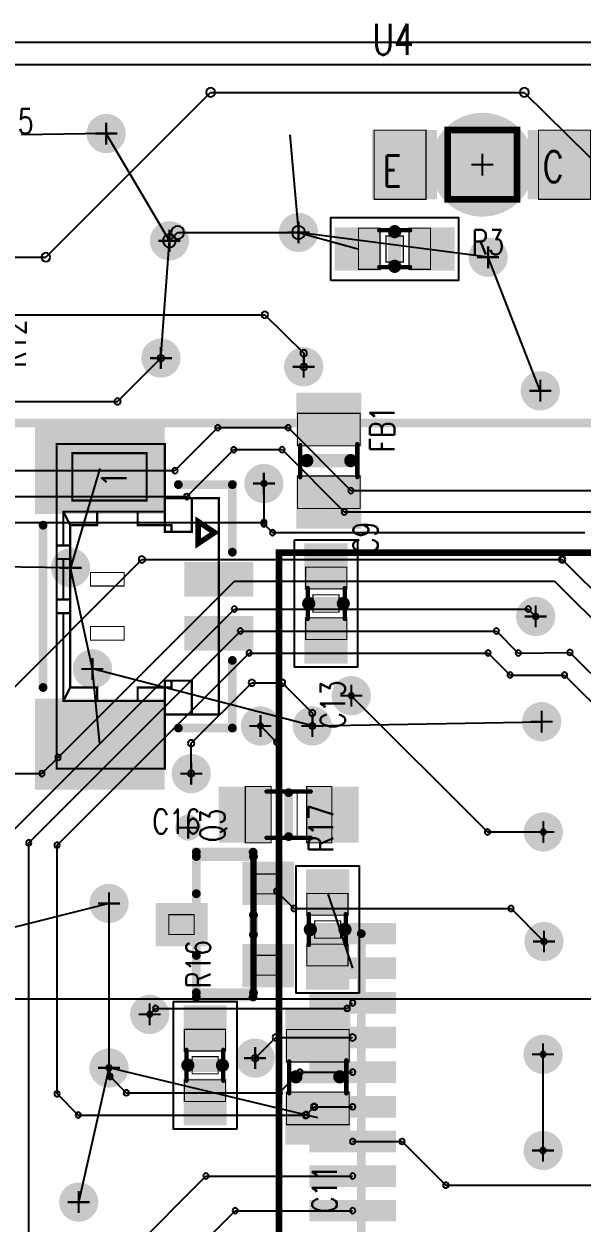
# Model space of a CAD drawing. Extents: x 0 to 113, y -1 to 56.
# Drawn here: x 19.43 to 32.33, y 27.22 to 54.92 of the extents above; entities that cross this region are included whole.
import ezdxf
from ezdxf.enums import TextEntityAlignment as Align

# ---------------------------------------------------------------- set-up
doc = ezdxf.new("R2010")
doc.units = 0
doc.header["$MEASUREMENT"] = 0
for name, pattern in [('KEEPOUT_10000000$0', [2, 1, 1]), ('POUR_01_-1_0_000000', [2, 1, 1]), ('SIG_0', [2, 1, 1]), ('SIG_11', [2, 1, 1]), ('SIG_28', [2, 1, 1]), ('SIG_29', [2, 1, 1]), ('SIG_30', [2, 1, 1]), ('SIG_33', [2, 1, 1]), ('SIG_34', [2, 1, 1]), ('SIG_38', [2, 1, 1]), ('SIG_55', [2, 1, 1]), ('SIG_56', [2, 1, 1]), ('SIG_63', [2, 1, 1]), ('SIG_66', [2, 1, 1]), ('SIG_67', [2, 1, 1]), ('SIG_68', [2, 1, 1]), ('SIG_69', [2, 1, 1]), ('SIG_7', [2, 1, 1]), ('SIG_70', [2, 1, 1]), ('SIG_79', [2, 1, 1])]:
    doc.linetypes.add(name, pattern=pattern)
doc.layers.get('0').update_dxf_attribs({"linetype": 'CONTINUOUS'})
for name, color, linetype in [('BOARD_OUTLINE_00', 254, 'CONTINUOUS'), ('COPPER_16', 253, 'CONTINUOUS'), ('DRIL_PLTE_THRU_01', 176, 'CONTINUOUS'), ('DRIL_PLTE_THRU_02', 255, 'CONTINUOUS'), ('DRIL_SYMBOL', 254, 'CONTINUOUS'), ('KEEPOUT_01', 130, 'CONTINUOUS'), ('LINK_00', 254, 'CONTINUOUS'), ('PADS_BOT', 253, 'CONTINUOUS'), ('PADS_INNER', 254, 'CONTINUOUS'), ('PADS_TOP', 254, 'CONTINUOUS'), ('PART_BOT_COPPER_15', 253, 'CONTINUOUS'), ('PART_BOT_COPPER_26', 254, 'CONTINUOUS'), ('PART_NAME_01', 254, 'CONTINUOUS'), ('PART_TOP_COPPER_07', 253, 'CONTINUOUS'), ('PART_TOP_COPPER_14', 253, 'CONTINUOUS'), ('PART_TOP_COPPER_15', 253, 'CONTINUOUS'), ('PART_TOP_COPPER_23', 186, 'CONTINUOUS'), ('PART_TOP_COPPER_26', 254, 'CONTINUOUS'), ('PART_TOP_TEXT_15', 253, 'CONTINUOUS'), ('POUR_HEADER_02', 34, 'CONTINUOUS'), ('TRACE_02', 34, 'CONTINUOUS')]:
    doc.layers.add(name, color=color, linetype=linetype)
doc.styles.add('W0$0206446667', font='simplex', dxfattribs={"width": 0.75})
doc.styles.add('W0$025806', font='simplex', dxfattribs={"width": 0.75})

# ---------------------------------------------------------------- blocks, each defined once
blk = doc.blocks.new('DRIL_SYMBOL_0$5')
at = {"layer": 'DRIL_SYMBOL', "const_width": 0.0508}
for points in [[(0, -0.254), (0, 0.254)], [(-0.254, 0), (0.254, 0)]]:
    blk.add_lwpolyline(points, dxfattribs=at)
blk = doc.blocks.new('DRIL_HOLE_0$5')
at = {"const_width": 0.25}
blk.add_lwpolyline([(-0.125, 0, 1), (0.125, 0, 1)], format="xyb", close=True, dxfattribs=at)
blk.add_blockref('DRIL_SYMBOL_0$5', (0, 0))
blk = doc.blocks.new('PAD_50')
at = {"const_width": 0.4532}
blk.add_lwpolyline([(0, -0.2266, 1), (0, 0.2266, 1)], format="xyb", close=True, dxfattribs=at)
blk = doc.blocks.new('SMOOTH_0$0254')
at = {"const_width": 0.0127}
blk.add_lwpolyline([(-0.00635, 0, 1), (0.00635, 0, 1)], format="xyb", close=True, dxfattribs=at)
blk = doc.blocks.new('SMOOTH_0$1016')
at = {"const_width": 0.0508}
blk.add_lwpolyline([(-0.0254, 0, 1), (0.0254, 0, 1)], format="xyb", close=True, dxfattribs=at)
blk = doc.blocks.new('SMOOTH_0$2032')
at = {"const_width": 0.1016}
blk.add_lwpolyline([(-0.0508, 0, 1), (0.0508, 0, 1)], format="xyb", close=True, dxfattribs=at)
blk = doc.blocks.new('PART_BODY_TOP_2')
at = {"layer": 'PART_TOP_COPPER_07', "const_width": 0.0254}
blk.add_lwpolyline([(-0.1999, -0.5001), (-0.1999, 0.5001), (0.1999, 0.5001), (0.1999, -0.5001)], close=True, dxfattribs=at)
at = {"layer": 'PART_TOP_COPPER_15', "const_width": 0.0254}
for points in [[(-1, -0.65), (-1, 0.65), (-0.4168, 0.65), (-0.4168, -0.65)], [(0.4064, -0.65), (0.4064, 0.65), (1, 0.65), (1, -0.65)]]:
    blk.add_lwpolyline(points, close=True, dxfattribs=at)
at = {"layer": 'PART_TOP_COPPER_15', "const_width": 0.1016}
for points in [[(-0.51, 0.535), (0.51, 0.535)], [(-0.51, -0.535), (0.51, -0.535)]]:
    blk.add_lwpolyline(points, dxfattribs=at)
at = {"layer": 'PART_TOP_COPPER_26', "const_width": 0.2032}
blk.add_lwpolyline([(0, 0.508), (0, -0.508)], dxfattribs=at)
at = {"layer": 'PART_TOP_COPPER_07'}
for p in [(-0.1999, 0.5001), (0.1999, 0.5001), (-0.1999, -0.5001), (0.1999, -0.5001)]:
    blk.add_blockref('SMOOTH_0$0254', p, dxfattribs=at)
at = {"layer": 'PART_TOP_COPPER_15'}
for name, p in [('SMOOTH_0$0254', (-1, 0.65)), ('SMOOTH_0$1016', (-0.51, 0.535)), ('SMOOTH_0$0254', (-0.4168, 0.65)), ('SMOOTH_0$0254', (0.4064, 0.65)), ('SMOOTH_0$1016', (0.51, 0.535)), ('SMOOTH_0$0254', (1, 0.65)), ('SMOOTH_0$1016', (-0.51, -0.535)), ('SMOOTH_0$1016', (0.51, -0.535)), ('SMOOTH_0$0254', (-1, -0.65)), ('SMOOTH_0$0254', (-0.4168, -0.65)), ('SMOOTH_0$0254', (0.4064, -0.65)), ('SMOOTH_0$0254', (1, -0.65))]:
    blk.add_blockref(name, p, dxfattribs=at)
at = {"layer": 'PART_TOP_COPPER_26'}
for p in [(0, 0.508), (0, -0.508)]:
    blk.add_blockref('SMOOTH_0$2032', p, dxfattribs=at)
blk = doc.blocks.new('DRIL_HOLE_0')
blk.add_lwpolyline([(0, 0, 1), (0, 0, 1)], format="xyb", close=True)
blk = doc.blocks.new('PAD_0')
blk.add_lwpolyline([(0, 0, 1), (0, 0, 1)], format="xyb", close=True)
blk = doc.blocks.new('PAD_43')
at = {"const_width": 1.2}
blk.add_lwpolyline([(-0.65, 0), (0.65, 0)], dxfattribs=at)
blk = doc.blocks.new('STK_TOP_3')
at = {"layer": 'DRIL_PLTE_THRU_01'}
blk.add_blockref('DRIL_HOLE_0', (0, 0), dxfattribs=at)
at = {"layer": 'DRIL_PLTE_THRU_02'}
blk.add_blockref('DRIL_HOLE_0', (0, 0), dxfattribs=at)
at = {"layer": 'PADS_BOT'}
blk.add_blockref('PAD_0', (0, 0), dxfattribs=at)
at = {"layer": 'PADS_INNER'}
blk.add_blockref('PAD_0', (0, 0), dxfattribs=at)
at = {"layer": 'PADS_TOP', "rotation": 90}
blk.add_blockref('PAD_43', (0, 0), dxfattribs=at)
blk = doc.blocks.new('SMOOTH_0$3048')
at = {"const_width": 0.1524}
blk.add_lwpolyline([(-0.0762, 0, 1), (0.0762, 0, 1)], format="xyb", close=True, dxfattribs=at)
blk = doc.blocks.new('PART_BODY_TOP_1')
at = {"layer": 'KEEPOUT_01', "linetype": 'KEEPOUT_10000000$0'}
blk.add_lwpolyline([(-1.473, -0.729), (-1.473, 0.729), (1.473, 0.729), (1.473, -0.729)], close=True, dxfattribs=at)
at = {"layer": 'PART_TOP_COPPER_07', "const_width": 0.0254}
blk.add_lwpolyline([(-0.1999, -0.3), (-0.1999, 0.3), (0.1999, 0.3), (0.1999, -0.3)], close=True, dxfattribs=at)
at = {"layer": 'PART_TOP_COPPER_15', "const_width": 0.0254}
for points in [[(-0.8382, -0.4699), (-0.8382, 0.4801), (-0.3381, 0.4801), (-0.3381, -0.4699)], [(0.3302, -0.4699), (0.3302, 0.4801), (0.8303, 0.4801), (0.8303, -0.4699)]]:
    blk.add_lwpolyline(points, close=True, dxfattribs=at)
at = {"layer": 'PART_TOP_COPPER_15', "const_width": 0.1016}
for points in [[(-0.356, 0.432), (0.356, 0.432)], [(-0.356, -0.419), (0.356, -0.419)]]:
    blk.add_lwpolyline(points, dxfattribs=at)
at = {"layer": 'PART_TOP_COPPER_26', "const_width": 0.3048}
blk.add_lwpolyline([(0, 0.4), (0, -0.4)], dxfattribs=at)
at = {"layer": 'PART_TOP_COPPER_07'}
for p in [(-0.1999, 0.3), (0.1999, 0.3), (-0.1999, -0.3), (0.1999, -0.3)]:
    blk.add_blockref('SMOOTH_0$0254', p, dxfattribs=at)
at = {"layer": 'PART_TOP_COPPER_15'}
for name, p in [('SMOOTH_0$0254', (-0.8382, 0.4801)), ('SMOOTH_0$1016', (-0.356, 0.432)), ('SMOOTH_0$0254', (-0.3381, 0.4801)), ('SMOOTH_0$1016', (0.356, 0.432)), ('SMOOTH_0$0254', (0.3302, 0.4801)), ('SMOOTH_0$0254', (0.8303, 0.4801)), ('SMOOTH_0$0254', (-0.8382, -0.4699)), ('SMOOTH_0$1016', (-0.356, -0.419)), ('SMOOTH_0$0254', (-0.3381, -0.4699)), ('SMOOTH_0$1016', (0.356, -0.419)), ('SMOOTH_0$0254', (0.3302, -0.4699)), ('SMOOTH_0$0254', (0.8303, -0.4699))]:
    blk.add_blockref(name, p, dxfattribs=at)
at = {"layer": 'PART_TOP_COPPER_26'}
for p in [(0, 0.4), (0, -0.4)]:
    blk.add_blockref('SMOOTH_0$3048', p, dxfattribs=at)
blk = doc.blocks.new('PAD_1')
at = {"const_width": 1}
blk.add_lwpolyline([(-0.5375, 0), (0.5375, 0)], dxfattribs=at)
blk = doc.blocks.new('STK_TOP_2')
at = {"layer": 'DRIL_PLTE_THRU_01'}
blk.add_blockref('DRIL_HOLE_0', (0, 0), dxfattribs=at)
at = {"layer": 'DRIL_PLTE_THRU_02'}
blk.add_blockref('DRIL_HOLE_0', (0, 0), dxfattribs=at)
at = {"layer": 'PADS_BOT'}
blk.add_blockref('PAD_0', (0, 0), dxfattribs=at)
at = {"layer": 'PADS_INNER'}
blk.add_blockref('PAD_0', (0, 0), dxfattribs=at)
at = {"layer": 'PADS_TOP'}
blk.add_blockref('PAD_1', (0, 0), dxfattribs=at)
blk = doc.blocks.new('PART_BODY_TOP_3')
at = {"layer": 'PART_TOP_COPPER_15', "const_width": 0.0254}
for points in [[(-1.0922, -0.7239), (-1.0922, 0.7262), (-0.3421, 0.7262), (-0.3421, -0.7239)], [(0.3556, -0.7239), (0.3556, 0.7262), (1.1057, 0.7262), (1.1057, -0.7239)]]:
    blk.add_lwpolyline(points, close=True, dxfattribs=at)
at = {"layer": 'PART_TOP_COPPER_15', "const_width": 0.1016}
for points in [[(-0.381, 0.66), (0.381, 0.66)], [(-0.356, -0.66), (0.381, -0.66)]]:
    blk.add_lwpolyline(points, dxfattribs=at)
at = {"layer": 'PART_TOP_COPPER_26', "const_width": 0.3048}
blk.add_lwpolyline([(0, 0.508), (0, -0.508)], dxfattribs=at)
at = {"layer": 'PART_TOP_COPPER_15'}
for name, p in [('SMOOTH_0$0254', (-1.0922, 0.7262)), ('SMOOTH_0$1016', (-0.381, 0.66)), ('SMOOTH_0$0254', (-0.3421, 0.7262)), ('SMOOTH_0$1016', (0.381, 0.66)), ('SMOOTH_0$0254', (0.3556, 0.7262)), ('SMOOTH_0$0254', (1.1057, 0.7262)), ('SMOOTH_0$0254', (-1.0922, -0.7239)), ('SMOOTH_0$1016', (-0.356, -0.66)), ('SMOOTH_0$0254', (-0.3421, -0.7239)), ('SMOOTH_0$1016', (0.381, -0.66)), ('SMOOTH_0$0254', (0.3556, -0.7239)), ('SMOOTH_0$0254', (1.1057, -0.7239))]:
    blk.add_blockref(name, p, dxfattribs=at)
at = {"layer": 'PART_TOP_COPPER_26'}
for p in [(0, 0.508), (0, -0.508)]:
    blk.add_blockref('SMOOTH_0$3048', p, dxfattribs=at)
blk = doc.blocks.new('PAD_2')
at = {"const_width": 1.24}
blk.add_lwpolyline([(-0.75, 0), (0.75, 0)], dxfattribs=at)
blk = doc.blocks.new('STK_TOP_4')
at = {"layer": 'DRIL_PLTE_THRU_01'}
blk.add_blockref('DRIL_HOLE_0', (0, 0), dxfattribs=at)
at = {"layer": 'DRIL_PLTE_THRU_02'}
blk.add_blockref('DRIL_HOLE_0', (0, 0), dxfattribs=at)
at = {"layer": 'PADS_BOT'}
blk.add_blockref('PAD_0', (0, 0), dxfattribs=at)
at = {"layer": 'PADS_INNER'}
blk.add_blockref('PAD_0', (0, 0), dxfattribs=at)
at = {"layer": 'PADS_TOP', "rotation": 90}
blk.add_blockref('PAD_2', (0, 0), dxfattribs=at)
blk = doc.blocks.new('SMOOTH_0$1524')
at = {"const_width": 0.0762}
blk.add_lwpolyline([(-0.0381, 0, 1), (0.0381, 0, 1)], format="xyb", close=True, dxfattribs=at)
blk = doc.blocks.new('PART_BODY_BOT_25')
at = {"layer": 'PART_BOT_COPPER_15', "const_width": 0.152}
blk.add_lwpolyline([(-14, -14.8), (-14, 20.2), (14, 20.2), (14, -14.8), (-14, -14.8)], dxfattribs=at)
at = {"layer": 'PART_BOT_COPPER_26', "const_width": 0.203}
for points in [[(-17, -23), (-17, 23), (17, 23), (17, -23), (-17, -23)], [(-5.2, -12.9), (5.2, -12.9)]]:
    blk.add_lwpolyline(points, dxfattribs=at)
at = {"layer": 'PART_BOT_COPPER_15'}
blk.add_blockref('SMOOTH_0$1524', (14, -14.8), dxfattribs=at)
at = {"layer": 'PART_BOT_COPPER_26'}
blk.add_blockref('SMOOTH_0$2032', (5.2, -12.9), dxfattribs=at)
blk = doc.blocks.new('PAD_33')
at = {"const_width": 0.5}
blk.add_lwpolyline([(-1, 0), (1, 0)], dxfattribs=at)
blk = doc.blocks.new('STK_BOT_36')
at = {"layer": 'DRIL_PLTE_THRU_01'}
blk.add_blockref('DRIL_HOLE_0', (0, 0), dxfattribs=at)
at = {"layer": 'DRIL_PLTE_THRU_02'}
blk.add_blockref('DRIL_HOLE_0', (0, 0), dxfattribs=at)
at = {"layer": 'PADS_BOT', "rotation": 90}
blk.add_blockref('PAD_33', (0, 0), dxfattribs=at)
at = {"layer": 'PADS_INNER'}
blk.add_blockref('PAD_0', (0, 0), dxfattribs=at)
at = {"layer": 'PADS_TOP'}
blk.add_blockref('PAD_0', (0, 0), dxfattribs=at)
blk = doc.blocks.new('DRIL_SYMBOL_0$6')
at = {"layer": 'DRIL_SYMBOL', "const_width": 0.0508}
for points in [[(0, -0.254), (0, 0.254)], [(-0.254, 0), (0.254, 0)]]:
    blk.add_lwpolyline(points, dxfattribs=at)
blk = doc.blocks.new('DRIL_HOLE_0$6')
at = {"const_width": 0.3}
blk.add_lwpolyline([(-0.15, 0, 1), (0.15, 0, 1)], format="xyb", close=True, dxfattribs=at)
blk.add_blockref('DRIL_SYMBOL_0$6', (0, 0))
blk = doc.blocks.new('STK_BOT_37')
at = {"layer": 'DRIL_PLTE_THRU_01'}
blk.add_blockref('DRIL_HOLE_0$6', (0, 0), dxfattribs=at)
at = {"layer": 'DRIL_PLTE_THRU_02'}
blk.add_blockref('DRIL_HOLE_0$6', (0, 0), dxfattribs=at)
at = {"layer": 'PADS_BOT'}
blk.add_blockref('PAD_0', (0, 0), dxfattribs=at)
at = {"layer": 'PADS_INNER'}
blk.add_blockref('PAD_0', (0, 0), dxfattribs=at)
at = {"layer": 'PADS_TOP'}
blk.add_blockref('PAD_0', (0, 0), dxfattribs=at)
blk = doc.blocks.new('SMOOTH_0$0508')
at = {"const_width": 0.0254}
blk.add_lwpolyline([(-0.0127, 0, 1), (0.0127, 0, 1)], format="xyb", close=True, dxfattribs=at)
blk = doc.blocks.new('SMOOTH_0$127')
at = {"const_width": 0.0635}
blk.add_lwpolyline([(-0.03175, 0, 1), (0.03175, 0, 1)], format="xyb", close=True, dxfattribs=at)
blk = doc.blocks.new('PART_BODY_TOP_21')
at = {"layer": 'PART_TOP_COPPER_15', "const_width": 0.0508}
for points in [[(0.1562, 2.3238), (1.0938, 2.3238), (1.0938, 2.48), (0.1562, 2.48), (-0.1563, 2.48), (-3.75, 2.48), (-3.75, -0.02), (-2.5, -0.02), (-2.5, -0.645), (-2.5, -1.27), (2.5, -1.27), (2.5, -0.645), (2.5, -0.02), (3.75, -0.02), (3.75, 2.48), (1.4063, 2.48), (1.0938, 2.48)], [(-0.1563, 2.48), (-0.1563, 2.1675)], [(0.1562, 2.48), (0.1562, 2.1675)], [(1.4063, 2.48), (1.4063, 2.3238), (2.1875, 2.3238), (2.1876, 2.3238), (2.1876, 1.5425), (2.1875, 0.605), (2.1875, -0.02), (1.8751, -0.02), (1.875, -0.02), (1.7188, -0.02), (1.7188, -0.1762), (1.7188, -0.645), (2.5, -0.645)], [(-2.5, -0.645), (-1.7188, -0.645), (-1.7188, -0.1762), (-1.7188, -0.02), (-1.875, -0.02), (-1.8751, -0.02), (-2.1875, -0.02), (-2.1874, 0.605), (-2.1875, 1.5425), (-2.1875, 2.3238), (-0.1563, 2.3238)], [(-1.875, 2.1675), (-2.1875, 2.3238)], [(1.0938, 2.3238), (1.0938, 2.1675)], [(1.4063, 2.3238), (1.4063, 2.1675)], [(1.875, 2.1675), (2.1875, 2.3238)], [(-2.1875, 1.5425), (-1.8751, 1.5425), (-1.8751, 2.1675), (-1.875, 2.1675), (-0.1563, 2.1675), (0.1562, 2.1675), (1.0938, 2.1675), (1.4063, 2.1675), (1.875, 2.1675), (1.8751, 2.1675), (1.8751, 1.5426)], [(2.4438, 0.3987), (2.4438, 2.1175), (3.5376, 2.1175), (3.5376, 0.3987), (2.4438, 0.3987)], [(1.8751, 1.5425), (2.1876, 1.5425)], [(-2.1874, 0.605), (-1.8751, 0.605), (-1.8751, -0.02)], [(2.1875, 0.605), (1.8751, 0.605), (1.8751, -0.02)], [(-2.1875, -0.02), (-2.5, -0.02)], [(-1.875, -0.02), (-1.875, -0.1762), (-1.7188, -0.1762)], [(1.875, -0.02), (1.875, -0.1762), (1.7188, -0.1762)], [(2.1875, -0.02), (2.5, -0.02)]]:
    blk.add_lwpolyline(points, dxfattribs=at)
at = {"layer": 'PART_TOP_COPPER_15', "const_width": 0.0254}
for points in [[(-0.7813, 0.9175), (-0.7813, 1.6988), (-0.4688, 1.6988), (-0.4688, 0.9175)], [(0.4688, 0.9175), (0.4688, 1.6988), (0.7813, 1.6988), (0.7813, 0.9175)]]:
    blk.add_lwpolyline(points, close=True, dxfattribs=at)
at = {"layer": 'PART_TOP_COPPER_26', "const_width": 0.2032}
for points in [[(-1.875, 2.7925), (1.875, 2.7925)], [(-2.8125, -0.3325), (-2.8125, -1.5826), (-1.25, -1.5826)], [(1.25, -1.5826), (2.8125, -1.5826), (2.8125, -0.3325)]]:
    blk.add_lwpolyline(points, dxfattribs=at)
at = {"layer": 'PART_TOP_COPPER_26', "const_width": 0.127}
blk.add_lwpolyline([(1.451, -0.792), (1.959, -0.792), (1.705, -1.173)], close=True, dxfattribs=at)
at = {"layer": 'PART_TOP_COPPER_15'}
for name, p in [('SMOOTH_0$0508', (-0.1563, 2.48)), ('SMOOTH_0$0508', (0.1562, 2.48)), ('SMOOTH_0$0508', (0.1562, 2.48)), ('SMOOTH_0$0508', (1.0938, 2.48)), ('SMOOTH_0$0508', (1.4063, 2.48)), ('SMOOTH_0$0508', (-2.1875, 2.3238)), ('SMOOTH_0$0508', (0.1562, 2.3238)), ('SMOOTH_0$0508', (1.0938, 2.3238)), ('SMOOTH_0$0508', (1.0938, 2.3238)), ('SMOOTH_0$0508', (1.4063, 2.3238)), ('SMOOTH_0$0508', (1.4063, 2.3238)), ('SMOOTH_0$0508', (2.1875, 2.3238)), ('SMOOTH_0$0508', (2.1875, 2.3238)), ('SMOOTH_0$0508', (-1.8751, 2.1675)), ('SMOOTH_0$0508', (-1.875, 2.1675)), ('SMOOTH_0$0508', (-1.875, 2.1675)), ('SMOOTH_0$0508', (-0.1563, 2.1675)), ('SMOOTH_0$0508', (0.1562, 2.1675)), ('SMOOTH_0$0508', (1.0938, 2.1675)), ('SMOOTH_0$0508', (1.4063, 2.1675)), ('SMOOTH_0$0508', (1.875, 2.1675)), ('SMOOTH_0$0508', (2.4438, 2.1175)), ('SMOOTH_0$0508', (3.5376, 2.1175)), ('SMOOTH_0$0254', (-0.7813, 1.6988)), ('SMOOTH_0$0254', (-0.4688, 1.6988)), ('SMOOTH_0$0254', (0.4688, 1.6988)), ('SMOOTH_0$0254', (0.7813, 1.6988)), ('SMOOTH_0$0508', (-2.1875, 1.5425)), ('SMOOTH_0$0508', (-1.8751, 1.5425)), ('SMOOTH_0$0508', (1.8751, 1.5425)), ('SMOOTH_0$0508', (2.1876, 1.5425)), ('SMOOTH_0$0254', (-0.7813, 0.9175)), ('SMOOTH_0$0254', (-0.4688, 0.9175)), ('SMOOTH_0$0254', (0.4688, 0.9175)), ('SMOOTH_0$0254', (0.7813, 0.9175)), ('SMOOTH_0$0508', (-2.1874, 0.605)), ('SMOOTH_0$0508', (-1.8751, 0.605)), ('SMOOTH_0$0508', (1.8751, 0.605)), ('SMOOTH_0$0508', (2.1875, 0.605)), ('SMOOTH_0$0508', (2.4438, 0.3987)), ('SMOOTH_0$0508', (2.4438, 0.3987)), ('SMOOTH_0$0508', (3.5376, 0.3987)), ('SMOOTH_0$0508', (-2.5, -0.02)), ('SMOOTH_0$0508', (-2.1875, -0.02)), ('SMOOTH_0$0508', (-1.8751, -0.02)), ('SMOOTH_0$0508', (-1.875, -0.02)), ('SMOOTH_0$0508', (1.875, -0.02)), ('SMOOTH_0$0508', (1.8751, -0.02)), ('SMOOTH_0$0508', (2.1875, -0.02)), ('SMOOTH_0$0508', (2.5, -0.02)), ('SMOOTH_0$0508', (-1.875, -0.1762)), ('SMOOTH_0$0508', (-1.7188, -0.1762)), ('SMOOTH_0$0508', (-1.7188, -0.1762)), ('SMOOTH_0$0508', (1.7188, -0.1762)), ('SMOOTH_0$0508', (1.875, -0.1762)), ('SMOOTH_0$0508', (-2.5, -0.645)), ('SMOOTH_0$0508', (-1.7188, -0.645))]:
    blk.add_blockref(name, p, dxfattribs=at)
at = {"layer": 'PART_TOP_COPPER_26'}
for name, p in [('SMOOTH_0$2032', (-1.875, 2.7925)), ('SMOOTH_0$2032', (1.875, 2.7925)), ('SMOOTH_0$2032', (-2.8125, -0.3325)), ('SMOOTH_0$2032', (2.8125, -0.3325)), ('SMOOTH_0$127', (1.451, -0.792)), ('SMOOTH_0$127', (1.959, -0.792)), ('SMOOTH_0$127', (1.705, -1.173)), ('SMOOTH_0$2032', (-2.8125, -1.5826)), ('SMOOTH_0$2032', (-1.25, -1.5826)), ('SMOOTH_0$2032', (1.25, -1.5826)), ('SMOOTH_0$2032', (2.8125, -1.5826))]:
    blk.add_blockref(name, p, dxfattribs=at)
at = {"layer": 'PART_TOP_TEXT_15', "style": 'W0$0206446667', "width": 0.75}
blk.add_text('1', height=0.569, dxfattribs=at).set_placement((2.7563, 0.8675))
blk = doc.blocks.new('PAD_28')
at = {"const_width": 0.8}
blk.add_lwpolyline([(-0.8, 0), (0.8, 0)], dxfattribs=at)
blk = doc.blocks.new('STK_TOP_30')
at = {"layer": 'DRIL_PLTE_THRU_01'}
blk.add_blockref('DRIL_HOLE_0', (0, 0), dxfattribs=at)
at = {"layer": 'DRIL_PLTE_THRU_02'}
blk.add_blockref('DRIL_HOLE_0', (0, 0), dxfattribs=at)
at = {"layer": 'PADS_BOT'}
blk.add_blockref('PAD_0', (0, 0), dxfattribs=at)
at = {"layer": 'PADS_INNER'}
blk.add_blockref('PAD_0', (0, 0), dxfattribs=at)
at = {"layer": 'PADS_TOP', "rotation": 90}
blk.add_blockref('PAD_28', (0, 0), dxfattribs=at)
blk = doc.blocks.new('PAD_29')
at = {"const_width": 2.1}
blk.add_lwpolyline([(-1.5, 0), (1.5, 0)], dxfattribs=at)
blk = doc.blocks.new('STK_TOP_31')
at = {"layer": 'DRIL_PLTE_THRU_01'}
blk.add_blockref('DRIL_HOLE_0', (0, 0), dxfattribs=at)
at = {"layer": 'DRIL_PLTE_THRU_02'}
blk.add_blockref('DRIL_HOLE_0', (0, 0), dxfattribs=at)
at = {"layer": 'PADS_BOT'}
blk.add_blockref('PAD_0', (0, 0), dxfattribs=at)
at = {"layer": 'PADS_INNER'}
blk.add_blockref('PAD_0', (0, 0), dxfattribs=at)
at = {"layer": 'PADS_TOP', "rotation": 90}
blk.add_blockref('PAD_29', (0, 0), dxfattribs=at)
blk = doc.blocks.new('PART_BODY_TOP_18')
at = {"layer": 'PART_TOP_COPPER_14', "const_width": 0.152}
blk.add_lwpolyline([(0.8, 0.8), (-0.8, 0.8), (-0.8, -0.8), (0.8, -0.8), (0.8, 0.8)], dxfattribs=at)
at = {"layer": 'PART_TOP_COPPER_23', "const_width": 0.0254}
for points in [[(-2.5, -0.8), (-2.5, 0.8), (-1.3, 0.8), (-1.3, -0.8)], [(1.3, -0.8), (1.3, 0.8), (2.5, 0.8), (2.5, -0.8)]]:
    blk.add_lwpolyline(points, close=True, dxfattribs=at)
at = {"layer": 'PART_TOP_COPPER_14'}
for p in [(-0.8, 0.8), (0.8, 0.8), (0.8, 0.8), (-0.8, -0.8), (0.8, -0.8)]:
    blk.add_blockref('SMOOTH_0$1524', p, dxfattribs=at)
at = {"layer": 'PART_TOP_COPPER_23'}
for p in [(-2.5, 0.8), (-1.3, 0.8), (1.3, 0.8), (2.5, 0.8), (-2.5, -0.8), (-1.3, -0.8), (1.3, -0.8), (2.5, -0.8)]:
    blk.add_blockref('SMOOTH_0$0254', p, dxfattribs=at)
at = {"layer": 'PART_TOP_TEXT_15', "style": 'W0$025806', "width": 0.75}
for s, p in [('C', (1.4, -0.4)), ('E', (-2.3, -0.5))]:
    blk.add_text(s, height=0.711, dxfattribs=at).set_placement(p)
blk = doc.blocks.new('PAD_25')
at = {"const_width": 1.5}
blk.add_lwpolyline([(-0.8, 0), (0.8, 0)], dxfattribs=at)
blk = doc.blocks.new('STK_TOP_26')
at = {"layer": 'DRIL_PLTE_THRU_01'}
blk.add_blockref('DRIL_HOLE_0', (0, 0), dxfattribs=at)
at = {"layer": 'DRIL_PLTE_THRU_02'}
blk.add_blockref('DRIL_HOLE_0', (0, 0), dxfattribs=at)
at = {"layer": 'PADS_BOT'}
blk.add_blockref('PAD_0', (0, 0), dxfattribs=at)
at = {"layer": 'PADS_INNER'}
blk.add_blockref('PAD_0', (0, 0), dxfattribs=at)
at = {"layer": 'PADS_TOP', "rotation": 90}
blk.add_blockref('PAD_25', (0, 0), dxfattribs=at)
blk = doc.blocks.new('DRIL_SYMBOL_2$4')
at = {"layer": 'DRIL_SYMBOL', "const_width": 0.0508}
for points in [[(0, -0.254), (0, 0.254)], [(-0.254, 0), (0.254, 0)]]:
    blk.add_lwpolyline(points, dxfattribs=at)
blk = doc.blocks.new('DRIL_HOLE_2$4')
at = {"const_width": 1.2}
blk.add_lwpolyline([(-0.6, 0, 1), (0.6, 0, 1)], format="xyb", close=True, dxfattribs=at)
blk.add_blockref('DRIL_SYMBOL_2$4', (0, 0))
blk = doc.blocks.new('STK_TOP_27')
at = {"layer": 'DRIL_PLTE_THRU_01'}
blk.add_blockref('DRIL_HOLE_2$4', (0, 0), dxfattribs=at)
at = {"layer": 'DRIL_PLTE_THRU_02'}
blk.add_blockref('DRIL_HOLE_2$4', (0, 0), dxfattribs=at)
at = {"layer": 'PADS_BOT'}
blk.add_blockref('PAD_0', (0, 0), dxfattribs=at)
at = {"layer": 'PADS_INNER'}
blk.add_blockref('PAD_0', (0, 0), dxfattribs=at)
at = {"layer": 'PADS_TOP'}
blk.add_blockref('PAD_0', (0, 0), dxfattribs=at)
blk = doc.blocks.new('PART_BODY_TOP_11')
at = {"layer": 'PART_TOP_COPPER_15', "const_width": 0.0254}
for points in [[(-0.2286, 0.7112), (-0.2286, 1.2954), (0.2286, 1.2954), (0.2286, 0.7112)], [(-1.1684, -1.2954), (-1.1684, -0.7112), (-0.7112, -0.7112), (-0.7112, -1.2954)], [(0.7112, -1.2954), (0.7112, -0.7112), (1.1684, -0.7112), (1.1684, -1.2954)]]:
    blk.add_lwpolyline(points, close=True, dxfattribs=at)
at = {"layer": 'PART_TOP_COPPER_15'}
for points, const_width in [([(-1.5724, -0.6604), (-1.5724, 0.6604), (1.5724, 0.6604), (1.5724, -0.6604)], 0.2032), ([(1.5724, -0.6604), (-1.5724, -0.6604)], 0.1524)]:
    blk.add_lwpolyline(points, dxfattribs=dict(at, const_width=const_width))
at = {"layer": 'PART_TOP_COPPER_26', "const_width": 0.2032}
for points in [[(-1.6724, -0.6524), (-1.6724, 0.6604), (-0.7136, 0.6604)], [(0.7136, 0.6604), (1.6724, 0.6604), (1.6724, -0.6524)], [(0.2224, -0.6604), (-0.2364, -0.6604)]]:
    blk.add_lwpolyline(points, dxfattribs=at)
at = {"layer": 'PART_TOP_COPPER_15'}
for name, p in [('SMOOTH_0$0254', (-0.2286, 1.2954)), ('SMOOTH_0$0254', (0.2286, 1.2954)), ('SMOOTH_0$2032', (-1.5724, 0.6604)), ('SMOOTH_0$0254', (-0.2286, 0.7112)), ('SMOOTH_0$0254', (0.2286, 0.7112)), ('SMOOTH_0$2032', (1.5724, 0.6604)), ('SMOOTH_0$2032', (-1.5724, -0.6604)), ('SMOOTH_0$1524', (-1.5724, -0.6604)), ('SMOOTH_0$0254', (-1.1684, -0.7112)), ('SMOOTH_0$0254', (-0.7112, -0.7112)), ('SMOOTH_0$0254', (0.7112, -0.7112)), ('SMOOTH_0$0254', (1.1684, -0.7112)), ('SMOOTH_0$2032', (1.5724, -0.6604)), ('SMOOTH_0$1524', (1.5724, -0.6604)), ('SMOOTH_0$0254', (-1.1684, -1.2954)), ('SMOOTH_0$0254', (-0.7112, -1.2954)), ('SMOOTH_0$0254', (0.7112, -1.2954)), ('SMOOTH_0$0254', (1.1684, -1.2954))]:
    blk.add_blockref(name, p, dxfattribs=at)
at = {"layer": 'PART_TOP_COPPER_26'}
for p in [(-1.6724, 0.6604), (-0.7136, 0.6604), (0.7136, 0.6604), (1.6724, 0.6604), (-1.6724, -0.6524), (1.6724, -0.6524), (-0.2364, -0.6604), (0.2224, -0.6604)]:
    blk.add_blockref('SMOOTH_0$2032', p, dxfattribs=at)
blk = doc.blocks.new('PAD_19')
at = {"const_width": 1}
blk.add_lwpolyline([(-0.6, 0), (0.6, 0)], dxfattribs=at)
blk = doc.blocks.new('STK_TOP_19')
at = {"layer": 'DRIL_PLTE_THRU_01'}
blk.add_blockref('DRIL_HOLE_0', (0, 0), dxfattribs=at)
at = {"layer": 'DRIL_PLTE_THRU_02'}
blk.add_blockref('DRIL_HOLE_0', (0, 0), dxfattribs=at)
at = {"layer": 'PADS_BOT'}
blk.add_blockref('PAD_0', (0, 0), dxfattribs=at)
at = {"layer": 'PADS_INNER'}
blk.add_blockref('PAD_0', (0, 0), dxfattribs=at)
at = {"layer": 'PADS_TOP', "rotation": 90}
blk.add_blockref('PAD_19', (0, 0), dxfattribs=at)
blk = doc.blocks.new('sad')
for centre, radius, start, end in [((23.749, 53.34), 0.102, 0, 180), ((23.749, 53.34), 0.102, 180, 0), ((31, 53.34), 0.102, 0, 180), ((31, 53.34), 0.102, 180, 0), ((22.987, 50.102), 0.15, 0, 180), ((25.781, 50.102), 0.15, 0, 180), ((22.797, 49.911), 0.15, 0, 180), ((22.797, 49.911), 0.15, 180, 0), ((22.987, 50.102), 0.15, 180, 0), ((25.781, 50.102), 0.15, 180, 0), ((19.939, 49.53), 0.102, 0, 180), ((19.939, 49.53), 0.102, 180, 0), ((25, 48.2), 0.0762, 0, 180), ((25, 48.2), 0.0762, 180, 0), ((25.9, 47.311), 0.0762, 0, 180), ((22.6, 47.2), 0.075, 0, 180), ((22.6, 47.2), 0.075, 180, 0), ((25.9, 47.311), 0.0762, 180, 0), ((25.9, 47), 0.0762, 0, 180), ((25.9, 47), 0.0762, 180, 0), ((21.6, 46.2), 0.075, 0, 180), ((21.6, 46.2), 0.075, 180, 0), ((23.916, 45.593), 0.0635, 0, 180), ((23.916, 45.593), 0.0635, 180, 0), ((25.539, 45.593), 0.0635, 0, 180), ((25.539, 45.593), 0.0635, 180, 0), ((24.284, 45.085), 0.0635, 0, 180), ((24.284, 45.085), 0.0635, 180, 0), ((25.4, 45.085), 0.0635, 0, 180), ((25.4, 45.085), 0.0635, 180, 0), ((22.924, 44.6), 0.0635, 0, 180), ((22.924, 44.6), 0.0635, 180, 0), ((24.98, 44.302), 0.0635, 0, 180), ((23.199, 44), 0.0635, 0, 180), ((24.98, 44.302), 0.0635, 180, 0), ((26.993, 44.138), 0.0635, 0, 180), ((26.993, 44.138), 0.0635, 180, 0), ((23.199, 44), 0.0635, 180, 0), ((26.839, 43.646), 0.0635, 0, 180), ((26.839, 43.646), 0.0635, 180, 0), ((24.98, 43.4), 0.0635, 0, 180), ((24.98, 43.4), 0.0635, 0, 180), ((24.98, 43.4), 0.0635, 0, 180), ((24.98, 43.367), 0.0635, 0, 180), ((24.98, 43.4), 0.0635, 180, 0), ((24.98, 43.4), 0.0635, 180, 0), ((24.98, 43.4), 0.0635, 180, 0), ((24.98, 43.367), 0.0635, 180, 0), ((25.18, 43.167), 0.0635, 0, 180), ((25.18, 43.167), 0.0635, 180, 0), ((22.162, 42.545), 0.0762, 0, 180), ((22.162, 42.545), 0.0762, 180, 0), ((31.877, 42.545), 0.0762, 0, 180), ((31.877, 42.545), 0.0762, 180, 0), ((31.877, 42.545), 0.0635, 0, 180), ((31.877, 42.545), 0.0635, 180, 0), ((24.297, 41.402), 0.0635, 0, 180), ((24.297, 41.402), 0.0635, 180, 0), ((31.091, 41.402), 0.0635, 0, 180), ((31.091, 41.402), 0.0635, 180, 0), ((31.262, 41.231), 0.0635, 0, 180), ((31.262, 41.231), 0.0635, 180, 0), ((24.436, 40.894), 0.0635, 0, 180), ((24.436, 40.894), 0.0635, 180, 0), ((30.353, 40.894), 0.0635, 0, 180), ((30.353, 40.894), 0.0635, 180, 0), ((24.638, 40.386), 0.0635, 0, 180), ((30.163, 40.386), 0.0635, 0, 180), ((30.861, 40.386), 0.0635, 0, 180), ((32.055, 40.399), 0.0635, 0, 180), ((24.638, 40.386), 0.0635, 180, 0), ((30.163, 40.386), 0.0635, 180, 0), ((30.861, 40.386), 0.0635, 180, 0), ((32.055, 40.399), 0.0635, 180, 0), ((30.671, 39.878), 0.0635, 0, 180), ((31.929, 39.878), 0.0635, 0, 180), ((24.7, 39.7), 0.075, 0, 180), ((24.7, 39.7), 0.075, 180, 0), ((25.4, 39.7), 0.075, 0, 180), ((25.4, 39.7), 0.075, 180, 0), ((30.671, 39.878), 0.0635, 180, 0), ((31.929, 39.878), 0.0635, 180, 0), ((27, 39.4), 0.0635, 0, 180), ((27, 39.4), 0.0635, 180, 0), ((26.1, 39), 0.075, 0, 180), ((26.1, 39), 0.075, 180, 0), ((24.9, 38.7), 0.0635, 0, 180), ((24.9, 38.7), 0.0635, 180, 0), ((26.1, 38.7), 0.075, 0, 180), ((26.1, 38.7), 0.075, 180, 0), ((23.3, 38.3), 0.075, 0, 180), ((23.3, 38.3), 0.075, 180, 0), ((25.273, 38.327), 0.0635, 0, 180), ((25.273, 38.327), 0.0635, 180, 0), ((20.222, 37.973), 0.0635, 0, 180), ((20.222, 37.973), 0.0635, 180, 0), ((19.849, 37.6), 0.0635, 0, 180), ((19.849, 37.6), 0.0635, 180, 0), ((23.3, 37.6), 0.075, 0, 180), ((23.3, 37.6), 0.075, 180, 0), ((30.148, 36.252), 0.0635, 0, 180), ((31.439, 36.252), 0.0635, 0, 180), ((19.545, 36.003), 0.0635, 0, 180), ((30.148, 36.252), 0.0635, 180, 0), ((31.439, 36.252), 0.0635, 180, 0), ((19.545, 36.003), 0.0635, 180, 0), ((20.2, 35.948), 0.0635, 0, 180), ((20.2, 35.948), 0.0635, 180, 0), ((25.273, 34.886), 0.0635, 0, 180), ((25.273, 34.886), 0.0635, 180, 0), ((25.675, 34.483), 0.0635, 0, 180), ((25.675, 34.483), 0.0635, 180, 0), ((30.692, 34.483), 0.0635, 0, 180), ((30.692, 34.483), 0.0635, 180, 0), ((31.454, 33.721), 0.0635, 0, 180), ((31.454, 33.721), 0.0635, 180, 0), ((22.476, 32.175), 0.0635, 0, 180), ((22.476, 32.175), 0.0635, 180, 0), ((26.905, 32.175), 0.0635, 0, 180), ((26.905, 32.175), 0.0635, 180, 0), ((27.032, 32.302), 0.0635, 0, 180), ((27.032, 32.302), 0.0635, 180, 0), ((22.339, 32.037), 0.0635, 0, 180), ((22.339, 32.037), 0.0635, 180, 0), ((25.254, 31.502), 0.0762, 0, 180), ((25.254, 31.502), 0.0762, 180, 0), ((27.032, 31.502), 0.0762, 0, 180), ((27.032, 31.502), 0.0762, 180, 0), ((24.778, 31.026), 0.0762, 0, 180), ((31.433, 31.115), 0.0635, 0, 180), ((31.433, 31.115), 0.0635, 180, 0), ((21.4, 30.8), 0.0635, 0, 180), ((21.4, 30.8), 0.0635, 180, 0), ((24.778, 31.026), 0.0762, 180, 0), ((25.812, 30.702), 0.0635, 0, 180), ((27.032, 30.702), 0.0635, 0, 180), ((21.426, 30.6), 0.0635, 0, 180), ((21.426, 30.6), 0.0635, 180, 0), ((25.812, 30.702), 0.0635, 180, 0), ((27.032, 30.702), 0.0635, 180, 0), ((20.2, 30.2), 0.0635, 0, 180), ((20.2, 30.2), 0.0635, 0, 180), ((20.2, 30.2), 0.0635, 180, 0), ((20.2, 30.2), 0.0635, 180, 0), ((21.8, 30.226), 0.0635, 0, 180), ((21.8, 30.226), 0.0635, 180, 0), ((25.337, 30.226), 0.0635, 0, 180), ((25.337, 30.226), 0.0635, 180, 0), ((26.143, 29.902), 0.0762, 0, 180), ((26.143, 29.902), 0.0635, 0, 180), ((27.032, 29.902), 0.0635, 0, 180), ((20.689, 29.712), 0.0635, 0, 180), ((20.689, 29.712), 0.0635, 180, 0), ((25.953, 29.712), 0.0762, 0, 180), ((25.953, 29.712), 0.0762, 180, 0), ((25.953, 29.712), 0.0635, 0, 180), ((25.953, 29.712), 0.0635, 180, 0), ((26.143, 29.902), 0.0762, 180, 0), ((26.143, 29.902), 0.0635, 180, 0), ((27.032, 29.902), 0.0635, 180, 0), ((27.032, 29.102), 0.0635, 0, 180), ((27.032, 29.102), 0.0635, 180, 0), ((28.175, 29.102), 0.0635, 0, 180), ((28.175, 29.102), 0.0635, 180, 0), ((31.433, 28.892), 0.0635, 0, 180), ((31.433, 28.892), 0.0635, 180, 0), ((23.641, 28.302), 0.0635, 0, 180), ((23.641, 28.302), 0.0635, 180, 0), ((27.032, 28.302), 0.0635, 0, 180), ((27.032, 28.302), 0.0635, 180, 0), ((29.186, 28.091), 0.0635, 0, 180), ((29.186, 28.091), 0.0635, 180, 0), ((24.318, 27.502), 0.0635, 0, 180), ((24.318, 27.502), 0.0635, 180, 0), ((27.032, 27.502), 0.0635, 0, 180), ((27.032, 27.502), 0.0635, 180, 0)]:
    blk.add_arc(centre, radius, start, end)
at = {"layer": 'BOARD_OUTLINE_00'}
blk.add_line((54.673, 53.975), (3.048, 53.975), dxfattribs=at)
at = {"layer": 'COPPER_16'}
blk.add_line((68.58, 32.385), (0, 32.385), dxfattribs=at)
at = {"layer": 'LINK_00', "linetype": 'SIG_0'}
for p, q in [((21.336, 52.388), (19.379, 52.355)), ((22.797, 49.911), (21.336, 52.388)), ((25.579, 52.355), (25.781, 50.102)), ((22.6, 47.2), (22.797, 49.911)), ((30.163, 49.53), (25.781, 50.102)), ((25.781, 50.102), (27.154, 49.721)), ((31.369, 46.444), (30.163, 49.53)), ((21.189, 44.651), (20.511, 42.355)), ((20.511, 42.355), (17.4, 42.4)), ((21.018, 40.018), (20.511, 42.355)), ((26.1, 38.7), (21.018, 40.018)), ((21.189, 38.281), (21.018, 40.018)), ((26.1, 38.7), (31.4, 38.8)), ((26.454, 34.848), (27.032, 33.102)), ((21.4, 34.6), (17.4, 33.6)), ((21.4, 30.8), (21.4, 34.6)), ((20.7, 27.7), (21.4, 30.8)), ((26.226, 29.644), (21.4, 30.8))]:
    blk.add_line(p, q, dxfattribs=at)
at = {"layer": 'POUR_HEADER_02', "linetype": 'POUR_01_-1_0_000000'}
blk.add_line((0, 54.5), (112.75, 54.5), dxfattribs=at)
at = {"layer": 'TRACE_02', "linetype": 'SIG_34'}
for p, q in [((19.939, 49.53), (23.749, 53.34)), ((23.749, 53.34), (31, 53.34)), ((31, 53.34), (36.6, 47.8)), ((17.82, 49.53), (19.939, 49.53))]:
    blk.add_line(p, q, dxfattribs=at)
at = {"layer": 'TRACE_02', "linetype": 'SIG_0'}
for p, q in [((22.797, 49.911), (22.987, 50.102)), ((22.987, 50.102), (25.781, 50.102)), ((21.6, 46.2), (22.6, 47.2)), ((15.6, 46.2), (21.6, 46.2)), ((23.3, 38.3), (24.7, 39.7)), ((24.7, 39.7), (25.4, 39.7)), ((25.4, 39.7), (26.1, 39)), ((26.1, 39), (26.1, 38.7)), ((23.3, 37.6), (23.3, 38.3)), ((21.4, 30.8), (21.426, 30.6)), ((21.426, 30.6), (21.8, 30.226)), ((25.337, 30.226), (25.812, 30.702)), ((25.812, 30.702), (27.032, 30.702)), ((21.8, 30.226), (25.337, 30.226))]:
    blk.add_line(p, q, dxfattribs=at)
at = {"layer": 'TRACE_02', "linetype": 'SIG_11'}
for p, q in [((16.064, 48.2), (25, 48.2)), ((25, 48.2), (25.9, 47.311)), ((25.9, 47.311), (25.9, 47)), ((24.778, 31.026), (25.254, 31.502)), ((25.254, 31.502), (27.032, 31.502))]:
    blk.add_line(p, q, dxfattribs=at)
at = {"layer": 'TRACE_02', "linetype": 'SIG_29'}
for p, q in [((22.924, 44.6), (23.916, 45.593)), ((23.916, 45.593), (25.539, 45.593)), ((25.539, 45.593), (26.993, 44.138)), ((16.117, 44.6), (22.924, 44.6)), ((26.993, 44.138), (32.739, 44.138))]:
    blk.add_line(p, q, dxfattribs=at)
at = {"layer": 'TRACE_02', "linetype": 'SIG_30'}
for p, q in [((23.199, 44), (24.284, 45.085)), ((24.284, 45.085), (25.4, 45.085)), ((25.4, 45.085), (26.839, 43.646)), ((16.277, 44), (23.199, 44)), ((26.839, 43.646), (32.568, 43.646))]:
    blk.add_line(p, q, dxfattribs=at)
at = {"layer": 'TRACE_02', "linetype": 'SIG_28'}
for p, q in [((24.98, 44.302), (24.98, 43.4)), ((16.445, 43.4), (24.98, 43.4)), ((24.98, 43.4), (24.98, 43.367)), ((24.98, 43.367), (25.18, 43.167)), ((25.18, 43.167), (32.4, 43.167))]:
    blk.add_line(p, q, dxfattribs=at)
at = {"layer": 'TRACE_02', "linetype": 'SIG_70'}
for p, q in [((18.616, 39), (22.162, 42.545)), ((22.162, 42.545), (31.877, 42.545)), ((31.877, 42.545), (35.751, 38.672))]:
    blk.add_line(p, q, dxfattribs=at)
at = {"layer": 'TRACE_02', "linetype": 'SIG_79'}
for p, q in [((20.222, 37.973), (24.298, 42.049)), ((24.298, 42.049), (31.699, 42.049)), ((31.699, 42.049), (34.818, 38.93)), ((19.849, 37.6), (20.222, 37.973)), ((16.4, 37.6), (19.849, 37.6))]:
    blk.add_line(p, q, dxfattribs=at)
at = {"layer": 'TRACE_02', "linetype": 'SIG_38'}
for p, q in [((18.898, 36.002), (24.297, 41.402)), ((24.297, 41.402), (31.091, 41.402)), ((31.091, 41.402), (31.262, 41.231))]:
    blk.add_line(p, q, dxfattribs=at)
at = {"layer": 'TRACE_02', "linetype": 'SIG_56'}
for p, q in [((19.545, 36.003), (24.436, 40.894)), ((24.436, 40.894), (30.353, 40.894)), ((30.353, 40.894), (30.861, 40.386)), ((30.861, 40.386), (32.055, 40.399)), ((32.055, 40.399), (35.127, 37.327)), ((19.545, 13.007), (19.545, 36.003))]:
    blk.add_line(p, q, dxfattribs=at)
at = {"layer": 'TRACE_02', "linetype": 'SIG_69'}
for p, q in [((20.2, 35.948), (24.638, 40.386)), ((24.638, 40.386), (30.163, 40.386)), ((30.163, 40.386), (30.671, 39.878)), ((30.671, 39.878), (31.929, 39.878)), ((31.929, 39.878), (35.739, 36.068)), ((20.2, 30.2), (20.2, 35.948)), ((20.2, 30.2), (20.689, 29.712)), ((20.689, 29.712), (25.953, 29.712)), ((25.953, 29.712), (26.143, 29.902)), ((26.143, 29.902), (27.032, 29.902))]:
    blk.add_line(p, q, dxfattribs=at)
at = {"layer": 'TRACE_02', "linetype": 'SIG_55'}
for p, q in [((27, 39.4), (30.148, 36.252)), ((30.148, 36.252), (31.439, 36.252))]:
    blk.add_line(p, q, dxfattribs=at)
at = {"layer": 'TRACE_02', "linetype": 'SIG_63'}
for p, q in [((24.9, 38.7), (25.273, 38.327)), ((25.273, 38.327), (25.273, 34.886)), ((25.273, 34.886), (25.675, 34.483)), ((25.675, 34.483), (30.692, 34.483)), ((30.692, 34.483), (31.454, 33.721))]:
    blk.add_line(p, q, dxfattribs=at)
at = {"layer": 'TRACE_02', "linetype": 'SIG_33'}
for p, q in [((22.339, 32.037), (22.476, 32.175)), ((22.476, 32.175), (26.905, 32.175)), ((26.905, 32.175), (27.032, 32.302))]:
    blk.add_line(p, q, dxfattribs=at)
at = {"layer": 'TRACE_02', "linetype": 'SIG_7'}
blk.add_line((31.433, 28.892), (31.433, 31.115), dxfattribs=at)
at = {"layer": 'TRACE_02', "linetype": 'SIG_68'}
for p, q in [((27.032, 29.102), (28.175, 29.102)), ((28.175, 29.102), (29.186, 28.091)), ((29.186, 28.091), (35.012, 28.091))]:
    blk.add_line(p, q, dxfattribs=at)
at = {"layer": 'TRACE_02', "linetype": 'SIG_67'}
for p, q in [((21.339, 26), (23.641, 28.302)), ((23.641, 28.302), (27.032, 28.302))]:
    blk.add_line(p, q, dxfattribs=at)
at = {"layer": 'TRACE_02', "linetype": 'SIG_66'}
for p, q in [((22.116, 25.3), (24.318, 27.502)), ((24.318, 27.502), (27.032, 27.502))]:
    blk.add_line(p, q, dxfattribs=at)
for name, p in [('STK_TOP_26', (28.228, 51.668)), ('STK_TOP_26', (31.828, 51.668)), ('STK_TOP_27', (30.028, 51.668)), ('PART_BODY_TOP_18', (30.028, 51.668)), ('PART_BODY_TOP_1', (28.003, 49.721)), ('STK_TOP_2', (27.154, 49.721)), ('STK_TOP_2', (28.854, 49.721))]:
    blk.add_blockref(name, p)
for name, p, rotation in [('STK_TOP_4', (26.48, 45.781), 270), ('PART_BODY_TOP_3', (26.48, 44.831), 270), ('STK_TOP_31', (21.189, 44.651), 90.00000000000001), ('PART_BODY_TOP_21', (22.669, 41.465), 90.00000000000001), ('STK_TOP_4', (26.48, 43.881), 270), ('STK_TOP_2', (26.416, 42.379), 270), ('PART_BODY_TOP_1', (26.416, 41.529), 270), ('STK_TOP_30', (23.939, 42.09), 90.00000000000001), ('STK_TOP_2', (26.416, 40.679), 270), ('STK_TOP_30', (23.939, 40.84), 90.00000000000001), ('STK_TOP_31', (21.189, 38.281), 90.00000000000001), ('STK_TOP_3', (24.536, 36.652), 180), ('STK_TOP_3', (26.568, 36.652), 180), ('PART_BODY_TOP_2', (25.552, 36.652), 180), ('PART_BODY_TOP_11', (24.079, 34.112), 90.00000000000001), ('STK_TOP_2', (26.454, 34.848), 90.00000000000001), ('STK_TOP_19', (25.079, 35.062), 90.00000000000001), ('PART_BODY_TOP_1', (26.454, 33.998), 90.00000000000001), ('STK_TOP_19', (23.079, 34.112), 90.00000000000001), ('STK_TOP_2', (26.454, 33.148), 90.00000000000001), ('STK_TOP_19', (25.079, 33.162), 90.00000000000001), ('STK_TOP_2', (23.622, 31.711), 90.00000000000001), ('PART_BODY_TOP_1', (23.622, 30.861), 90.00000000000001), ('STK_TOP_4', (26.226, 31.544), 270), ('PART_BODY_TOP_3', (26.226, 30.594), 270), ('STK_TOP_2', (23.622, 30.011), 90.00000000000001), ('STK_TOP_4', (26.226, 29.644), 270)]:
    blk.add_blockref(name, p, dxfattribs=dict(rotation=rotation))
at = {"xscale": -1, "rotation": 270}
for name, p in [('PART_BODY_BOT_25', (40.132, 28.702)), ('STK_BOT_37', (23.232, 36.352)), ('STK_BOT_36', (27.032, 33.902)), ('STK_BOT_36', (27.032, 33.102)), ('STK_BOT_36', (27.032, 32.302)), ('STK_BOT_36', (27.032, 31.502)), ('STK_BOT_36', (27.032, 30.702)), ('STK_BOT_36', (27.032, 29.902)), ('STK_BOT_36', (27.032, 29.102)), ('STK_BOT_36', (27.032, 28.302)), ('STK_BOT_36', (27.032, 27.502))]:
    blk.add_blockref(name, p, dxfattribs=at)
at = {"layer": 'DRIL_PLTE_THRU_01'}
for p in [(21.336, 52.388), (22.797, 49.911), (25.781, 50.102), (30.163, 49.53), (22.6, 47.2), (25.9, 47), (31.369, 46.444), (24.98, 44.302), (20.511, 42.355), (31.262, 41.231), (21.018, 40.018), (27, 39.4), (31.4, 38.8), (24.9, 38.7), (26.1, 38.7), (23.3, 37.6), (31.439, 36.252), (21.4, 34.6), (31.454, 33.721), (22.339, 32.037), (24.778, 31.026), (31.433, 31.115), (21.4, 30.8), (31.433, 28.892), (20.7, 27.7)]:
    blk.add_blockref('DRIL_HOLE_0$5', p, dxfattribs=at)
at = {"layer": 'DRIL_PLTE_THRU_02'}
for p in [(21.336, 52.388), (22.797, 49.911), (25.781, 50.102), (30.163, 49.53), (22.6, 47.2), (25.9, 47), (31.369, 46.444), (24.98, 44.302), (20.511, 42.355), (31.262, 41.231), (21.018, 40.018), (27, 39.4), (31.4, 38.8), (24.9, 38.7), (26.1, 38.7), (23.3, 37.6), (31.439, 36.252), (21.4, 34.6), (31.454, 33.721), (22.339, 32.037), (24.778, 31.026), (31.433, 31.115), (21.4, 30.8), (31.433, 28.892), (20.7, 27.7)]:
    blk.add_blockref('DRIL_HOLE_0$5', p, dxfattribs=at)
at = {"layer": 'PADS_BOT'}
for p in [(21.336, 52.388), (25.781, 50.102), (22.797, 49.911), (30.163, 49.53), (22.6, 47.2), (25.9, 47), (31.369, 46.444), (24.98, 44.302), (20.511, 42.355), (31.262, 41.231), (21.018, 40.018), (27, 39.4), (24.9, 38.7), (26.1, 38.7), (31.4, 38.8), (23.3, 37.6), (31.439, 36.252), (21.4, 34.6), (31.454, 33.721), (22.339, 32.037), (24.778, 31.026), (31.433, 31.115), (21.4, 30.8), (31.433, 28.892), (20.7, 27.7)]:
    blk.add_blockref('PAD_50', p, dxfattribs=at)
at = {"layer": 'PADS_INNER'}
for p in [(21.336, 52.388), (25.781, 50.102), (22.797, 49.911), (30.163, 49.53), (22.6, 47.2), (25.9, 47), (31.369, 46.444), (24.98, 44.302), (20.511, 42.355), (31.262, 41.231), (21.018, 40.018), (27, 39.4), (24.9, 38.7), (26.1, 38.7), (31.4, 38.8), (23.3, 37.6), (31.439, 36.252), (21.4, 34.6), (31.454, 33.721), (22.339, 32.037), (24.778, 31.026), (31.433, 31.115), (21.4, 30.8), (31.433, 28.892), (20.7, 27.7)]:
    blk.add_blockref('PAD_50', p, dxfattribs=at)
at = {"layer": 'PADS_TOP'}
for p in [(21.336, 52.388), (25.781, 50.102), (22.797, 49.911), (30.163, 49.53), (22.6, 47.2), (25.9, 47), (31.369, 46.444), (24.98, 44.302), (20.511, 42.355), (31.262, 41.231), (21.018, 40.018), (27, 39.4), (24.9, 38.7), (26.1, 38.7), (31.4, 38.8), (23.3, 37.6), (31.439, 36.252), (21.4, 34.6), (31.454, 33.721), (22.339, 32.037), (24.778, 31.026), (31.433, 31.115), (21.4, 30.8), (31.433, 28.892), (20.7, 27.7)]:
    blk.add_blockref('PAD_50', p, dxfattribs=at)
at = {"layer": 'PART_NAME_01', "width": 0.75}
for s, height, style, p in [('U4', 0.7112, 'W0$025806', (27.488, 54.208)), ('U4', 0.7112, 'W0$025806', (27.488, 54.208)), ('C15', 0.569, 'W0$0206446667', (18.542, 52.388)), ('C15', 0.569, 'W0$0206446667', (18.542, 52.388)), ('R3', 0.569, 'W0$0206446667', (29.782, 49.593)), ('R3', 0.569, 'W0$0206446667', (29.782, 49.593))]:
    blk.add_text(s, height=height, dxfattribs=dict(at, style=style)).set_placement(p)
at = {"layer": 'PART_NAME_01', "style": 'W0$0206446667', "width": 0.75}
for s, p in [('R12', (19.477, 46.978)), ('Q3', (24.079, 36.017)), ('Q3', (24.079, 36.017)), ('R17', (26.581, 35.776)), ('R17', (26.581, 35.776)), ('R16', (23.749, 32.639)), ('R16', (23.749, 32.639))]:
    blk.add_text(s, height=0.569, rotation=90, dxfattribs=at).set_placement(p)
for s, p in [('FB1', (27.432, 46.101)), ('C9', (27.046, 43.422)), ('C13', (26.289, 39.751)), ('C11', (26.099, 28.562)), ('C11', (26.099, 28.562))]:
    blk.add_text(s, height=0.569, rotation=90, dxfattribs=at).set_placement(p, align=Align.TOP_RIGHT)
blk.add_text('C16', height=0.569, dxfattribs=at).set_placement((23.52, 36.779), align=Align.TOP_RIGHT)

msp = doc.modelspace()

# ---------------------------------------------------------------- block references
at = {"linetype": 'Continuous'}
msp.add_blockref('sad', (0, 0), dxfattribs=at)

doc.saveas('drawing.dxf')
